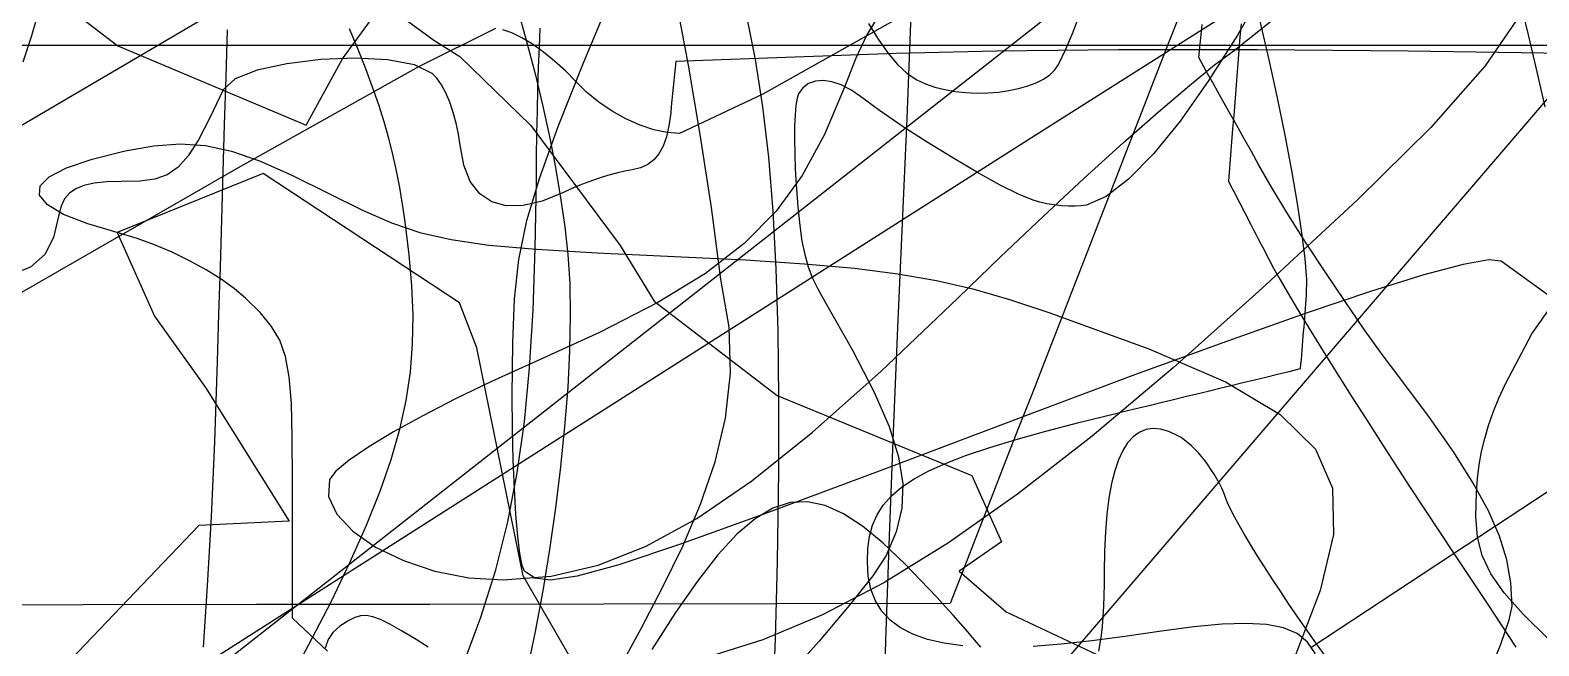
# Model space of a CAD drawing. Extents: x -75 to 75, y -75 to 75.
# Drawn here: x 33.4 to 60.59, y -10.71 to 0.39 of the extents above; entities that cross this region are included whole.
import ezdxf

# ---------------------------------------------------------------- set-up
doc = ezdxf.new("R2010")
doc.units = 0
for name, color, linetype in [('butterfly', 7, 'CONTINUOUS'), ('crosshair', 7, 'CONTINUOUS'), ('crown', 7, 'CONTINUOUS'), ('darth', 7, 'CONTINUOUS'), ('heart', 7, 'CONTINUOUS'), ('hellokitty', 7, 'CONTINUOUS'), ('ironman', 7, 'CONTINUOUS'), ('jackskellington', 7, 'CONTINUOUS'), ('m4', 7, 'CONTINUOUS'), ('nes', 7, 'CONTINUOUS'), ('skullbones', 7, 'CONTINUOUS'), ('star', 7, 'CONTINUOUS'), ('stormtrooper', 7, 'CONTINUOUS'), ('thundercats', 7, 'CONTINUOUS'), ('wolf', 7, 'CONTINUOUS')]:
    doc.layers.add(name, color=color, linetype=linetype)

msp = doc.modelspace()

# ---------------------------------------------------------------- linework, layer by layer
at = {"layer": 'butterfly', "color": 7}
for points in [[(60.785293, 1.79104), (60.319734, 0.765444), (59.62477, -0.253124), (58.643698, -1.364571), (57.319802, -2.668748), (55.596384, -4.26559), (53.998509, -5.693747), (52.539073, -6.924998), (51.197789, -7.972805), (49.954361, -8.850685), (48.788495, -9.572073), (47.679904, -10.150431), (46.608289, -10.599221), (45.553365, -10.931961)], [(41.929699, -9.518874), (42.789213, -9.448432), (43.637931, -9.252372), (44.504802, -8.912774), (45.418776, -8.41166), (46.408806, -7.731081), (47.503836, -6.853032), (48.732821, -5.759562), (50.124707, -4.432722), (50.891206, -3.691719), (51.656149, -2.967565), (52.399226, -2.278435), (53.100128, -1.64256), (53.738551, -1.078116), (54.294188, -0.603305), (54.746731, -0.236332), (55.07587, 0.00463), (56.131412, 0.846188)], [(48.700682, 0.671267), (48.478477, 0.310051), (48.281234, -0.114807), (48.075607, -0.637426), (47.715802, -1.491233), (47.315013, -2.227635), (46.843747, -2.872654), (46.272506, -3.452226), (45.571802, -3.992314), (44.712145, -4.518856), (43.664045, -5.057816), (42.398005, -5.635186), (41.715907, -5.943458), (41.070697, -6.254579), (40.477121, -6.560057), (39.949941, -6.851423), (39.503912, -7.120155), (39.153787, -7.357786), (38.914327, -7.555793), (38.800286, -7.70571), (38.778922, -8.017339), (38.926925, -8.334529), (39.218543, -8.642377), (39.62803, -8.925897), (40.129635, -9.170245), (40.697618, -9.360463), (41.306219, -9.481649), (41.929699, -9.518874)]]:
    msp.add_lwpolyline(points, dxfattribs=at)
at = {"layer": 'crosshair', "color": 7}
msp.add_open_spline([(-74.87924, 0.120769), (-24.959736, 0.120769), (24.959767, 0.120769), (74.879271, 0.120769)], degree=3, dxfattribs=at)
at = {"layer": 'crown', "color": 7}
msp.add_lwpolyline([(54.335056, 1.227696), (53.930657, 0.192731), (53.683882, -0.440914), (53.437107, -1.07456), (53.190332, -1.708177), (52.94356, -2.341822), (52.696785, -2.975468), (52.450009, -3.609085), (52.203234, -4.24273), (51.956462, -4.876347), (51.709687, -5.509992), (51.462912, -6.143638), (51.216137, -6.777255), (50.969364, -7.4109), (50.722589, -8.044517), (50.475814, -8.678163), (50.229039, -9.311808), (49.982264, -9.945425), (46.857615, -9.950223), (43.732961, -9.955021), (40.608309, -9.959818), (37.483658, -9.964616), (34.359003, -9.969414), (31.234352, -9.974212)], dxfattribs=at)
at = {"layer": 'darth', "color": 7}
for points in [[(59.658733, -11.282594), (59.902671, -10.679372), (60.056968, -10.24094), (60.110805, -9.991653), (60.08755, -9.573767), (60.012947, -9.157545), (59.879778, -8.72837), (59.680814, -8.271537), (59.408825, -7.772399), (59.056583, -7.216252), (58.616861, -6.588448), (58.082431, -5.874313), (57.768061, -5.453492), (57.432064, -4.984495), (57.084852, -4.48307), (56.736827, -3.964939), (56.398403, -3.445847), (56.079983, -2.941516), (55.791981, -2.467665), (55.544799, -2.040042), (55.409465, -1.798036), (55.274131, -1.556031), (55.138797, -1.314025), (55.003463, -1.072048), (54.868132, -0.830042), (54.732798, -0.588037), (54.597464, -0.346031), (54.46213, -0.104054), (54.49292, 0.194876), (54.523711, 0.493806)], [(38.761611, -10.801603), (38.550957, -10.60416), (38.340307, -10.406746), (38.129653, -10.209303), (38.129653, -9.899338), (38.129653, -9.589345), (38.129653, -9.279381), (38.129653, -8.969416), (38.129653, -8.659423), (38.129653, -8.349458), (38.129653, -8.039494), (38.129653, -7.729501), (38.126182, -6.944923), (38.110236, -6.332021), (38.073463, -5.858311), (38.007519, -5.491338), (37.904064, -5.19856), (37.754755, -4.947524), (37.55125, -4.705716), (37.285208, -4.440681), (37.086856, -4.270839), (36.846287, -4.098232), (36.57274, -3.927629), (36.275447, -3.763855), (35.963646, -3.611681), (35.646569, -3.475876), (35.333455, -3.361294), (35.033537, -3.272676), (34.444779, -3.102185), (34.004877, -2.929917), (33.714365, -2.757253), (33.573776, -2.585606), (33.583626, -2.416301), (33.74447, -2.250777), (34.056825, -2.09039), (34.521225, -1.936551), (35.115723, -1.785252), (35.63447, -1.690848), (36.106777, -1.657574), (36.561948, -1.689691), (37.029291, -1.791432), (37.538112, -1.967059), (38.117724, -2.220834), (38.79743, -2.556988), (39.390676, -2.852616), (39.912705, -3.081668), (40.425443, -3.255376), (40.990811, -3.385057), (41.670735, -3.481944), (42.527135, -3.557297), (43.621937, -3.622406), (45.017063, -3.688502), (46.29135, -3.751663), (47.358046, -3.82013), (48.259272, -3.900253), (49.037167, -3.998326), (49.733852, -4.120612), (50.391458, -4.273436), (51.052115, -4.463061), (51.75795, -4.695838), (53.560379, -5.351242), (54.940319, -5.949864), (55.930535, -6.537902), (56.563793, -7.161585), (56.872858, -7.867169), (56.890497, -8.700797), (56.649468, -9.708754), (56.182537, -10.937239)]]:
    msp.add_lwpolyline(points, dxfattribs=at)
at = {"layer": 'heart', "color": 7}
msp.add_lwpolyline([(48.00425, -15.711846), (67.248278, 6.751265), (68.191959, 8.479904), (71.058278, 14.785804), (71.649181, 16.602607), (73.536542, 22.070662), (74.67425, 40.468024)], dxfattribs=at)
at = {"layer": 'hellokitty', "color": 7}
for points in [[(60.229044, 1.002934), (60.398747, 0.308329), (60.555497, -0.361017), (60.696306, -0.993167)], [(50.210734, -10.708864), (49.871376, -10.661479), (49.571625, -10.591658), (49.310564, -10.499089), (49.087281, -10.383547), (48.900856, -10.24475), (48.750378, -10.082416), (48.634932, -9.896318), (48.553604, -9.686176), (48.505477, -9.451734), (48.489644, -9.19271), (48.498958, -8.954628), (48.529107, -8.735143), (48.583348, -8.532254), (48.664952, -8.344012), (48.777181, -8.168498), (48.923307, -8.003708), (49.106593, -7.847752), (49.330308, -7.698626), (49.597722, -7.554382), (49.912098, -7.413102), (50.276704, -7.272837), (50.69481, -7.131585), (51.16968, -6.987454), (51.704584, -6.838441), (52.302788, -6.682626), (52.96756, -6.518034), (53.175631, -6.467572), (53.383705, -6.417083), (53.591776, -6.366622), (53.79985, -6.316132), (54.007921, -6.265642), (54.215995, -6.215181), (54.424066, -6.164692), (54.632138, -6.11423), (54.840211, -6.063741), (55.048283, -6.013279), (55.256357, -5.96279), (55.464428, -5.9123), (55.672502, -5.861839), (55.880573, -5.811349), (56.088647, -5.760888), (56.296718, -5.710398), (56.30352, -5.627086), (56.310321, -5.543774), (56.317123, -5.460491), (56.323924, -5.377179), (56.330726, -5.293867), (56.337527, -5.210555), (56.344329, -5.127243), (56.35113, -5.043931), (56.357932, -4.960647), (56.364734, -4.877335), (56.371535, -4.794023), (56.378337, -4.710711), (56.385138, -4.627399), (56.39194, -4.544087), (56.398741, -4.460803), (56.405543, -4.377491), (56.407236, -4.101111), (56.378331, -3.725699), (56.321703, -3.264661), (56.240355, -2.731317), (56.137279, -2.139017), (56.015475, -1.501167), (55.877937, -0.831087), (55.727665, -0.142182), (55.567653, 0.552254)], [(56.564883, -10.84831), (56.423808, -10.639184), (56.232682, -10.484724), (55.987177, -10.380188), (55.682964, -10.320865), (55.315714, -10.301956), (54.881103, -10.31889), (54.374802, -10.366755), (53.792478, -10.440866), (53.129812, -10.536511), (52.533615, -10.618328), (51.982508, -10.679231), (51.475584, -10.719024)]]:
    msp.add_lwpolyline(points, dxfattribs=at)
at = {"layer": 'ironman', "color": 7}
for points in [[(44.013797, -11.135359), (44.410726, -10.396332), (44.799693, -9.656176), (45.163427, -8.910714), (45.484649, -8.155882), (45.746089, -7.387617), (45.930467, -6.601769), (46.02051, -5.794247), (45.998948, -4.960986), (45.848501, -4.097894), (45.678338, -2.808082), (45.482343, -1.523039), (45.26381, -0.242145), (45.026021, 1.035192)], [(49.27346, 0.677532), (49.19884, -1.203789), (49.117814, -3.085196), (49.034751, -4.966743), (48.954021, -6.848403), (48.879994, -8.730233), (48.817042, -10.612232), (48.769535, -12.494428)]]:
    msp.add_lwpolyline(points, dxfattribs=at)
at = {"layer": 'jackskellington', "color": 7}
for points in [[(55.695099, 1.239945), (55.158471, 0.302656), (54.632434, -0.530097), (54.124857, -1.247929), (53.643615, -1.840342), (53.196569, -2.296977), (52.7916, -2.607365), (52.43657, -2.761092), (52.342751, -2.775767), (52.233686, -2.782258), (52.11331, -2.782258), (51.985542, -2.774074), (51.854317, -2.758834), (51.723555, -2.737103), (51.597187, -2.709163), (51.479142, -2.675494), (51.227934, -2.5722), (50.884884, -2.400101), (50.476201, -2.174972), (50.028091, -1.912506), (49.566757, -1.628477), (49.118404, -1.338663), (48.709239, -1.058755), (48.365466, -0.804558), (48.189216, -0.682666), (48.01675, -0.593625), (47.851382, -0.537576), (47.696428, -0.514716), (47.555201, -0.525158), (47.431015, -0.56893), (47.327179, -0.646259), (47.247014, -0.757286), (47.221896, -0.836646), (47.202169, -0.964775), (47.18803, -1.135125), (47.179619, -1.341232), (47.177079, -1.576577), (47.180607, -1.834697), (47.190344, -2.109074), (47.206459, -2.393243), (47.236603, -2.793378), (47.270204, -3.128234), (47.310494, -3.410936), (47.360707, -3.654607), (47.424075, -3.872398), (47.503828, -4.077461), (47.603198, -4.28289), (47.725417, -4.501838), (48.222182, -5.37684), (48.605556, -6.120298), (48.880951, -6.754677), (49.053781, -7.302442), (49.129462, -7.786058), (49.113403, -8.22799), (49.011019, -8.650702), (48.827724, -9.07666), (48.586012, -9.443098), (48.164377, -9.979489), (47.618698, -10.62417), (47.004859, -11.315501)], [(60.76847, -10.59321), (60.308072, -10.138296), (59.964427, -9.751764), (59.722312, -9.407989), (59.566508, -9.081317), (59.481799, -8.746094), (59.452959, -8.376693), (59.464756, -7.947489), (59.485076, -7.689087), (59.516004, -7.442678), (59.558654, -7.204031), (59.614127, -6.969025), (59.683534, -6.733482), (59.767978, -6.493226), (59.868565, -6.244081), (59.986398, -5.981924), (60.461993, -5.082877), (60.940414, -4.410116)], [(40.575611, -10.73037), (40.35902, -10.590642), (40.096748, -10.433782), (39.885691, -10.315108), (39.716016, -10.231881), (39.577899, -10.181363), (39.461513, -10.160761), (39.357026, -10.167534), (39.254613, -10.198663), (39.144448, -10.251495), (38.983062, -10.35239), (38.859285, -10.46525), (38.772033, -10.595298), (38.720217, -10.747755)]]:
    msp.add_lwpolyline(points, dxfattribs=at)
at = {"layer": 'm4', "color": 7}
msp.add_lwpolyline([(61.089743, -0.027769), (58.236135, 0.013181), (55.515104, 0.034348), (53.012721, 0.034348), (50.815071, 0.013181), (49.00823, -0.030676), (48.511756, -0.048174), (48.015279, -0.065672), (47.518805, -0.08317), (47.022329, -0.100667), (46.525855, -0.118165), (46.02938, -0.135663), (45.532904, -0.153161), (45.03643, -0.170658), (45.025056, -0.28699), (45.013682, -0.403322), (45.002309, -0.519654), (44.990935, -0.635986), (44.979562, -0.75229), (44.968188, -0.868622), (44.956815, -0.984954), (44.945441, -1.101286), (44.914659, -1.332003), (44.869992, -1.53032), (44.810403, -1.697763), (44.734867, -1.835826), (44.642349, -1.94609), (44.531819, -2.030023), (44.402248, -2.089205), (44.252602, -2.125104), (44.118682, -2.150222), (43.968594, -2.18612), (43.807414, -2.231106), (43.640234, -2.283459), (43.472131, -2.34154), (43.308194, -2.403685), (43.153505, -2.468201), (43.013145, -2.533395), (42.631044, -2.69175), (42.286561, -2.77207), (41.982209, -2.775457), (41.720508, -2.703264), (41.503973, -2.55648), (41.335119, -2.336347), (41.216467, -2.043937), (41.150529, -1.680434), (41.123548, -1.482032), (41.082228, -1.283517), (41.028617, -1.090195), (40.964776, -0.9074), (40.892761, -0.740409), (40.814636, -0.594528), (40.732459, -0.475063), (40.648289, -0.38732), (40.326426, -0.235344), (39.845595, -0.146444), (39.26402, -0.116077), (38.639919, -0.139783), (38.031513, -0.212766), (37.497024, -0.330594), (37.094668, -0.488723), (36.882668, -0.682553), (36.641399, -1.190976), (36.436184, -1.583745), (36.250637, -1.875591), (36.068373, -2.081303), (35.873001, -2.215612), (35.648144, -2.293308), (35.377414, -2.329094), (35.04442, -2.337843), (34.778038, -2.344898), (34.555272, -2.367194), (34.372282, -2.407016), (34.225224, -2.466339), (34.110261, -2.547224), (34.023548, -2.651674), (33.961245, -2.781835), (33.91951, -2.939682), (33.821353, -3.34388), (33.66733, -3.654212), (33.408772, -3.883235), (32.997016, -4.043453)], dxfattribs=at)
at = {"layer": 'nes', "color": 7}
for points in [[(32.740484, -1.616568), (34.8876, -0.360707), (36.679635, 0.694635), (38.05686, 1.514434), (38.959547, 2.06361), (39.327974, 2.307168), (39.106404, 2.801396), (38.251895, 3.852758), (36.952126, 5.273013), (35.394779, 6.87389), (33.767525, 8.467176), (32.258051, 9.864628)], [(33.513742, -12.971186), (42.903301, -6.980455), (51.448445, -1.542146), (58.941081, 3.211916), (65.173104, 7.149988)], [(49.890609, 1.08698), (46.609023, -0.765385), (45.101578, -1.470941), (44.882771, -1.455701), (44.644508, -1.4038), (44.394447, -1.319021), (44.140244, -1.2052), (43.889555, -1.066206), (43.65003, -0.905819), (43.429332, -0.727934), (43.23511, -0.536334), (43.049444, -0.34431), (42.853266, -0.165155), (42.652507, -0.002821), (42.453108, 0.138798), (42.261005, 0.255779), (42.082133, 0.344171), (41.922429, 0.400108)], [(41.787826, 0.419581), (40.403312, -0.268364), (37.149687, -2.090249), (32.644752, -4.683081)], [(65.150198, -5.036988), (60.034331, -8.399214), (56.481088, -10.745158)]]:
    msp.add_lwpolyline(points, dxfattribs=at)
at = {"layer": 'skullbones', "color": 7}
for points in [[(42.313868, -9.3621), (42.269218, -9.257396), (42.227562, -9.043612), (42.189815, -8.733732), (42.156885, -8.340738), (42.129679, -7.877611), (42.109133, -7.357334), (42.096123, -6.79289), (42.091579, -6.19726), (42.098381, -5.243857), (42.131734, -4.450417), (42.211044, -3.740233), (42.355722, -3.036738), (42.585177, -2.263308), (42.918815, -1.343292), (43.376051, -0.200094), (43.97629, 1.242908)], [(36.953407, 0.397794), (36.92781, -0.456578), (36.902212, -1.310977), (36.876615, -2.165349), (36.851017, -3.01972), (36.82542, -3.87412), (36.799822, -4.728491), (36.774224, -5.58289), (36.724034, -7.028348), (36.663497, -8.384313), (36.594443, -9.626768), (36.5187, -10.731781)], [(61.196014, -4.70374), (59.907949, -3.774947), (59.68643, -3.751522), (59.223298, -3.833677), (58.519712, -4.021157), (57.576827, -4.313652), (56.395798, -4.710711), (54.977781, -5.212022), (53.323933, -5.817163), (51.435406, -6.525795), (48.747815, -7.541569), (46.670601, -8.316128), (45.119626, -8.875577), (44.010766, -9.246107), (43.259889, -9.453879), (42.782863, -9.525055), (42.49556, -9.485798), (42.313868, -9.362241)]]:
    msp.add_lwpolyline(points, dxfattribs=at)
at = {"layer": 'star', "color": 7}
msp.add_lwpolyline([(47.49093, -73.695502), (0.780248, -39.238596), (-45.095722, -74.904175), (-28.237284, -17.734166), (-74.804253, 16.935468), (-17.674481, 17.811548), (-0.578486, 74.904172), (17.871219, 18.275578), (75.004095, 18.891136), (29.276864, -16.983342), (47.49093, -73.695502)], dxfattribs=at)
at = {"layer": 'stormtrooper', "color": 7}
for points in [[(33.279162, -0.180706), (33.431319, 0.295234), (33.573271, 0.77456)], [(48.511999, 0.511416), (48.685086, 0.226485), (48.859584, -0.020065), (49.034429, -0.225635), (49.20856, -0.387574), (49.38091, -0.503173), (49.536138, -0.57528), (49.705189, -0.634096), (49.885227, -0.679872), (50.073408, -0.712977), (50.266888, -0.733579), (50.462826, -0.742328), (50.658381, -0.739223), (50.850713, -0.724548), (51.036974, -0.698583), (51.214328, -0.661866), (51.379927, -0.614566), (51.530936, -0.556992), (51.664512, -0.489457), (51.777807, -0.412269), (51.867985, -0.325711), (51.932202, -0.230123), (52.067279, 0.051281), (52.188042, 0.331104), (52.294765, 0.611972)], [(39.150236, 0.422008), (39.306201, 0.05145), (39.445475, -0.297912), (39.569322, -0.629524), (39.678997, -0.946939), (39.775754, -1.253602), (39.860852, -1.553011), (39.935551, -1.848695), (40.001105, -2.144126), (40.058772, -2.442801), (40.109809, -2.748194), (40.155472, -3.063831), (40.227191, -3.656216), (40.275256, -4.214226), (40.296761, -4.747005), (40.288831, -5.263725), (40.24858, -5.77356), (40.173108, -6.285652), (40.059528, -6.809118), (39.904947, -7.353158), (39.706468, -7.926915), (39.461209, -8.539535), (39.166275, -9.200189), (38.818772, -9.917993), (38.415815, -10.702148), (37.954509, -11.561768)], [(41.20489, -11.04914), (41.526581, -10.188588), (41.792835, -9.334866), (42.008654, -8.473382), (42.179042, -7.589603), (42.309, -6.668882), (42.403533, -5.696654), (42.467646, -4.65833), (42.506341, -3.539319), (42.524629, -2.32503), (42.529032, -1.894048), (42.535467, -1.471675), (42.543792, -1.060251), (42.553896, -0.662092), (42.565664, -0.27954), (42.578957, 0.085091), (42.593661, 0.429402)], [(55.223066, 0.505998), (55.204213, 0.269467), (55.185361, 0.032937), (55.166508, -0.203594), (55.147656, -0.440124), (55.128803, -0.676683), (55.109951, -0.913213), (55.091099, -1.149744), (55.072246, -1.386274), (55.053394, -1.622805), (55.034541, -1.859335), (55.015689, -2.095866), (54.996836, -2.332396), (55.042153, -2.419998), (55.087469, -2.5076), (55.132786, -2.595201), (55.178102, -2.682803), (55.223416, -2.770405), (55.268732, -2.858035), (55.314048, -2.945637), (55.359365, -3.033238), (55.404681, -3.12084), (55.449998, -3.208442), (55.495314, -3.296044), (55.540631, -3.383646), (55.585944, -3.471247), (55.631261, -3.558849), (55.676577, -3.646479), (55.721893, -3.734081), (55.809365, -3.897205), (55.921097, -4.095749), (56.055373, -4.326917), (56.210471, -4.588001), (56.384675, -4.876262), (56.57627, -5.188993), (56.783543, -5.523454), (57.004768, -5.876881), (57.238234, -6.246592), (57.482224, -6.629822), (57.735018, -7.023861), (57.9949, -7.425943), (58.260152, -7.833387), (58.529062, -8.243428), (58.799905, -8.653355), (59.070971, -9.060433), (59.656732, -9.941559), (60.172386, -10.732035)], [(56.758894, -10.909129), (56.585304, -10.668507), (56.4148, -10.427969), (56.248396, -10.189124), (56.08712, -9.953525), (55.931988, -9.722836), (55.784025, -9.498611), (55.644248, -9.282457), (55.513681, -9.075955), (55.393342, -8.880714), (55.284254, -8.698342), (55.187438, -8.530419), (55.103914, -8.378556), (55.034702, -8.244302), (54.980823, -8.129325), (54.943302, -8.035176), (54.911645, -7.951356), (54.874981, -7.866774), (54.833754, -7.781938), (54.788398, -7.69744), (54.739362, -7.613846), (54.687081, -7.531748), (54.631999, -7.45171), (54.574556, -7.374296), (54.515193, -7.3001), (54.454352, -7.229657), (54.392474, -7.163589), (54.329999, -7.102403), (54.267368, -7.046749), (54.205025, -6.997134), (54.14341, -6.95418), (54.082961, -6.918422), (53.923633, -6.845694), (53.774385, -6.80336), (53.635241, -6.791507), (53.506235, -6.809852), (53.387388, -6.858507), (53.278732, -6.937331), (53.18029, -7.046354), (53.092096, -7.185461), (53.014174, -7.354653), (52.946551, -7.553846), (52.889257, -7.782982), (52.842318, -8.042034), (52.805762, -8.330945), (52.7796, -8.649658), (52.76388, -8.998146), (52.758631, -9.376296), (52.756937, -9.59451), (52.75214, -9.800984), (52.744096, -9.995943), (52.732779, -10.179528), (52.71816, -10.351882), (52.700182, -10.513172), (52.678846, -10.663568), (52.654096, -10.80324)], [(50.535626, -10.730398), (50.421416, -10.596173), (50.299171, -10.454808), (50.169651, -10.307234), (50.033617, -10.154326), (49.891829, -9.997044), (49.745045, -9.83629), (49.594025, -9.672996), (49.165897, -9.227649), (48.770777, -8.852802), (48.403174, -8.550993), (48.057593, -8.324736), (47.728547, -8.176541), (47.410539, -8.108977), (47.09808, -8.124499), (46.78568, -8.225817), (46.467841, -8.415329), (46.139077, -8.695604), (45.793897, -9.069182), (45.426802, -9.538574), (45.032306, -10.106348), (44.604917, -10.774989)]]:
    msp.add_lwpolyline(points, dxfattribs=at)
at = {"layer": 'thundercats', "color": 7}
for points in [[(42.177928, 0.797702), (42.342833, 0.212543), (42.495679, -0.372391), (42.635289, -0.95312), (42.760488, -1.525551), (42.8701, -2.085706), (42.962954, -2.629576), (43.03787, -3.153098), (43.093677, -3.652265), (43.127436, -4.173698), (43.137116, -4.753072), (43.124021, -5.381779), (43.089449, -6.051379), (43.03472, -6.753322), (42.961142, -7.479085), (42.870021, -8.220172), (42.76267, -8.968061), (42.640394, -9.714229), (42.504504, -10.45018), (42.356309, -11.167363)], [(46.810157, -11.19519), (46.8344, -10.572608), (46.854607, -9.899479), (46.871004, -9.173011), (46.883845, -8.390522), (46.893356, -7.549161), (46.89725, -6.243798), (46.883026, -5.034533), (46.84881, -3.913066), (46.792698, -2.870932), (46.712793, -1.899806), (46.607202, -0.991248), (46.474036, -0.136933), (46.311397, 0.671577)]]:
    msp.add_lwpolyline(points, dxfattribs=at)
at = {"layer": 'wolf', "color": 7}
for points in [[(33.198522, 1.479128), (34.980434, 0.111648), (38.374303, -1.320742), (39.033165, -0.125616), (39.764564, 0.878277), (40.678464, 0.211414), (41.148991, -0.086161), (42.427926, -1.329576), (44.032828, -3.492978), (44.646822, -4.490916), (46.864118, -6.191474), (50.372653, -7.636114), (50.905136, -8.82949), (50.146379, -9.360943), (50.992848, -10.093818), (58.856389, -13.797787)], [(43.65945, -11.816276), (42.287746, -9.444509), (41.452092, -5.332672), (41.138297, -4.524783), (37.603828, -2.190551), (34.972876, -3.257577), (35.643185, -4.764728), (36.561333, -6.049065), (38.073364, -8.459158), (36.440339, -8.53739), (33.634113, -11.480912)]]:
    msp.add_lwpolyline(points, dxfattribs=at)

doc.saveas('drawing.dxf')
